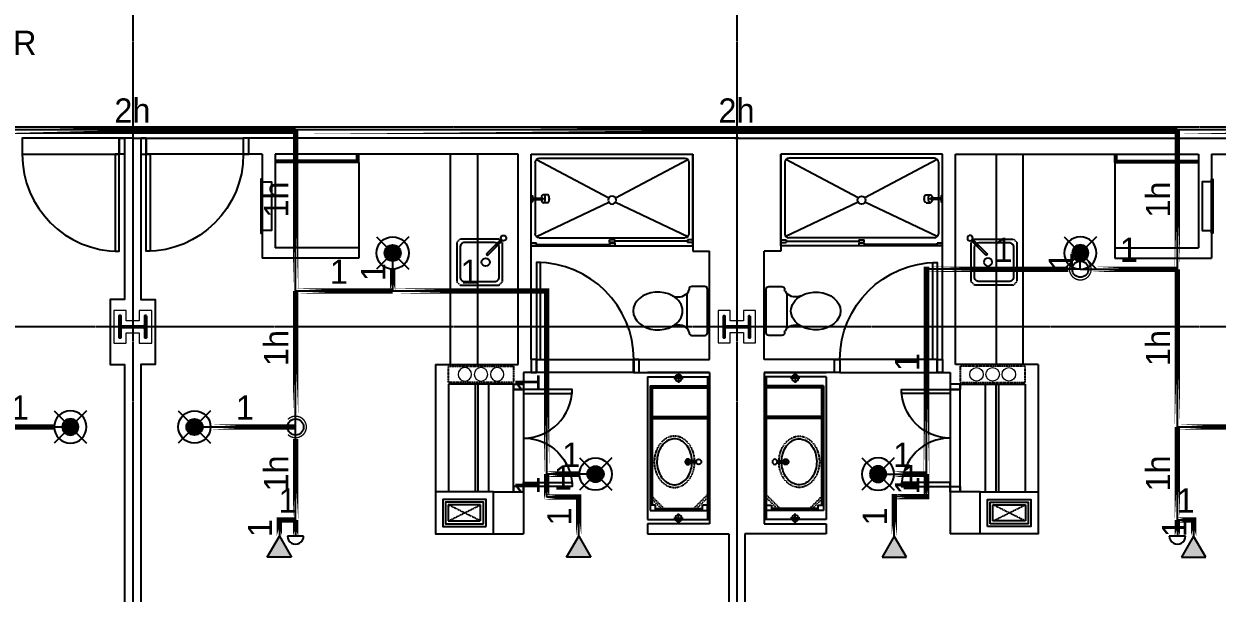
# Model space of a CAD drawing. Header units: inches. Extents: x -6955 to 13123, y -1334 to 3701.
# Drawn here: x 2073.2 to 2515.7, y 1460.8 to 1671.9 of the extents above; entities that cross this region are included whole.
import ezdxf
from ezdxf.enums import TextEntityAlignment as Align

# ---------------------------------------------------------------- set-up
doc = ezdxf.new("R2010")
doc.units = ezdxf.units.IN
doc.header["$MEASUREMENT"] = 0
doc.linetypes.add('CENTER2', pattern=[1.125, 0.75, -0.125, 0.125, -0.125])
doc.linetypes.add('HIDDEN2', pattern=[0.1875, 0.125, -0.0625])
for name, color, linetype, lineweight in [('A-Detl-Hatch', 1, 'Continuous', 18), ('A-Detl-Wide', 2, 'Continuous', 35), ('S-Detl-Hatch', 1, 'Continuous', 18)]:
    doc.layers.add(name, color=color, linetype=linetype, lineweight=lineweight)
for name, color, linetype in [('A-Door', 7, 'Continuous'), ('A-Door-Head', 8, 'Continuous'), ('A-Eqpm', 4, 'Continuous'), ('A-Flor-Case', 6, 'Continuous'), ('A-Flor-Case-Hidden', 8, 'HIDDEN2'), ('A-Flor-Outline', 4, 'Continuous'), ('A-Flor-Ovhd', 1, 'HIDDEN2'), ('A-Flor-Pfix', 7, 'Continuous'), ('A-Flor-Wall Mtd Fixture', 7, 'Continuous'), ('A-Grid(SmallScale)', 11, 'CENTER2'), ('A-HVAC', 6, 'HIDDEN2'), ('A-Tag-Rm(Scale)', 7, 'Continuous'), ('A-Wall-Full', 7, 'Continuous'), ('headdn', 7, 'Continuous'), ('PIPEBL', 4, 'Continuous'), ('pipemn', 6, 'Continuous'), ('PIPESPC', 7, 'Continuous'), ('S-Grid-Iden', 7, 'Continuous'), ('spk-cap', 7, 'Continuous'), ('spk-piperise', 7, 'Continuous'), ('TIDYPIPE', 7, 'Continuous')]:
    doc.layers.add(name, color=color, linetype=linetype)
doc.layers.add('G-Anno-Nplt', color=140, linetype='Continuous', lineweight=18, plot=False)
doc.styles.add('PIPE', font='PIPE.SHX')

# ---------------------------------------------------------------- blocks, each defined once
blk = doc.blocks.new('*U25')
at = {"layer": 'A-Detl-Hatch'}
h = blk.add_hatch(dxfattribs=at)
h.set_pattern_fill('ANSI32', color=256, scale=6, style=0)
h.set_pattern_definition([(45, (0, -5.05), (-1.591, 1.591), []), (45, (1.0607, -5.05), (-1.591, 1.591), [])])
edge = h.paths.add_edge_path()
edge.add_line((4.01, -10.1), (4.01, -9.48))
edge.add_line((4.01, -9.48), (0.675, -9.48))
edge.add_arc((0.675, -8.98), 0.5, 180, 270, ccw=False)
edge.add_line((0.175, -8.98), (0.175, -1.12))
edge.add_arc((0.675, -1.12), 0.5, 90, 180, ccw=False)
edge.add_line((0.675, -0.62), (4.01, -0.62))
edge.add_line((4.01, -0.62), (4.01, 0))
edge.add_line((4.01, 0), (-4.01, 0))
edge.add_line((-4.01, 0), (-4.01, -0.62))
edge.add_line((-4.01, -0.62), (-0.675, -0.62))
edge.add_arc((-0.675, -1.12), 0.5, 0, 90, ccw=False)
edge.add_line((-0.175, -1.12), (-0.175, -8.98))
edge.add_arc((-0.675, -8.98), 0.5, -90, 0, ccw=False)
edge.add_line((-0.675, -9.48), (-4.01, -9.48))
edge.add_line((-4.01, -9.48), (-4.01, -10.1))
edge.add_line((-4.01, -10.1), (4.01, -10.1))
at = {"color": 0, "linetype": 'ByBlock'}
blk.add_lwpolyline([(4.01, -10.1), (4.01, -9.48), (0.675, -9.48, -0.4142136), (0.175, -8.98), (0.175, -1.12, -0.4142136), (0.675, -0.62), (4.01, -0.62), (4.01, 0), (-4.01, 0), (-4.01, -0.62), (-0.675, -0.62, -0.4142136), (-0.175, -1.12), (-0.175, -8.98, -0.4142136), (-0.675, -9.48), (-4.01, -9.48), (-4.01, -10.1)], format="xyb", close=True, dxfattribs=at)
blk = doc.blocks.new('W10X45')
at = {"layer": 'S-Detl-Hatch'}
blk.add_lwpolyline([(13921.91, -7311.37), (13921.91, -7306.75), (13918.07, -7306.75), (13918.07, -7301.89), (13921.91, -7301.89), (13921.91, -7297.27), (13909.89, -7297.27), (13909.89, -7301.89), (13913.72, -7301.89), (13913.72, -7306.75), (13909.89, -7306.75), (13909.89, -7311.37)], close=True, dxfattribs=at)
at = {"layer": 'A-Detl-Wide'}
blk.add_blockref('*U25', (13915.9, -7299.27), dxfattribs=at)
blk = doc.blocks.new('*U24')
at = {"layer": 'A-Detl-Hatch'}
h = blk.add_hatch(dxfattribs=at)
h.set_pattern_fill('ANSI32', color=256, scale=6, style=0)
h.set_pattern_definition([(45, (0, -4.96), (-1.591, 1.591), []), (45, (1.0607, -4.96), (-1.591, 1.591), [])])
edge = h.paths.add_edge_path()
edge.add_line((3.9925, -9.92), (3.9925, -9.39))
edge.add_line((3.9925, -9.39), (0.6575, -9.39))
edge.add_arc((0.6575, -8.89), 0.5, 180, 270, ccw=False)
edge.add_line((0.1575, -8.89), (0.1575, -1.03))
edge.add_arc((0.6575, -1.03), 0.5, 90, 180, ccw=False)
edge.add_line((0.6575, -0.53), (3.9925, -0.53))
edge.add_line((3.9925, -0.53), (3.9925, 0))
edge.add_line((3.9925, 0), (-3.9925, 0))
edge.add_line((-3.9925, 0), (-3.9925, -0.53))
edge.add_line((-3.9925, -0.53), (-0.6575, -0.53))
edge.add_arc((-0.6575, -1.03), 0.5, 0, 90, ccw=False)
edge.add_line((-0.1575, -1.03), (-0.1575, -8.89))
edge.add_arc((-0.6575, -8.89), 0.5, -90, 0, ccw=False)
edge.add_line((-0.6575, -9.39), (-3.9925, -9.39))
edge.add_line((-3.9925, -9.39), (-3.9925, -9.92))
edge.add_line((-3.9925, -9.92), (3.9925, -9.92))
at = {"color": 0, "linetype": 'ByBlock'}
blk.add_lwpolyline([(3.9925, -9.92), (3.9925, -9.39), (0.6575, -9.39, -0.41421356), (0.1575, -8.89), (0.1575, -1.03, -0.41421356), (0.6575, -0.53), (3.9925, -0.53), (3.9925, 0), (-3.9925, 0), (-3.9925, -0.53), (-0.6575, -0.53, -0.41421356), (-0.1575, -1.03), (-0.1575, -8.89, -0.41421356), (-0.6575, -9.39), (-3.9925, -9.39), (-3.9925, -9.92)], format="xyb", close=True, dxfattribs=at)
blk = doc.blocks.new('w10x39')
at = {"layer": 'S-Detl-Hatch'}
blk.add_lwpolyline([(13843.55, -7311.37), (13843.55, -7306.84), (13839.72, -7306.84), (13839.72, -7301.98), (13843.55, -7301.98), (13843.55, -7297.45), (13831.57, -7297.45), (13831.57, -7301.98), (13835.4, -7301.98), (13835.4, -7306.84), (13831.57, -7306.84), (13831.57, -7311.37)], close=True, dxfattribs=at)
at = {"layer": 'A-Detl-Wide'}
blk.add_blockref('*U24', (13837.56, -7299.45), dxfattribs=at)
blk = doc.blocks.new('36in door')
blk.add_lwpolyline([(-1.5, -36), (0, -36), (0, 0), (-1.5, 0)], close=True)
blk.add_arc((0, 0), 36, 180, 270)
blk = doc.blocks.new('Rm Tag')
blk.add_lwpolyline([(-0.2124, 0.0759), (0.2124, 0.0759), (0.2124, -0.0759), (-0.2124, -0.0759)], close=True)
for p in [(0, 0.2858), (0, 0.1493), (0, 0)]:
    blk.add_attdef('XXX', text='', height=0.0938).set_placement(p, align=Align.MIDDLE_CENTER)
blk = doc.blocks.new('Plumbing Chase')
at = {"layer": 'A-Flor-Outline', "linetype": 'HIDDEN2', "ltscale": 0.5}
blk.add_lwpolyline([(0.625, 0), (6.625, 0), (6.625, 24), (0.625, 24)], close=True, dxfattribs=at)
at = {"layer": 'G-Anno-Nplt'}
for centre in [(3.625, 18), (3.625, 12), (3.625, 6)]:
    blk.add_circle(centre, 2.5, dxfattribs=at)
blk = doc.blocks.new('18in door')
blk.add_lwpolyline([(0, 0), (1.5, 0), (1.5, 18), (0, 18)], close=True)
blk.add_arc((0, 0), 18, 0, 90)
blk = doc.blocks.new('Single 12x6 HVAC Shaft')
at = {"layer": 'A-Flor-Outline'}
blk.add_lwpolyline([(3.75, 17.75), (11.75, 17.75), (11.75, 3.75), (3.75, 3.75)], close=True, dxfattribs=at)
at = {"layer": 'A-HVAC'}
for p, q in [((4.75, 16.75), (10.75, 4.75)), ((4.75, 4.75), (10.75, 16.75))]:
    blk.add_line(p, q, dxfattribs=at)
blk.add_lwpolyline([(4.75, 16.75), (10.75, 16.75), (10.75, 4.75), (4.75, 4.75)], close=True, dxfattribs=at)
at = {"layer": 'A-Wall-Full'}
for points in [[(0, 21.5), (15.5, 21.5), (15.5, 0), (0, 0)], [(2.75, 18.75), (12.75, 18.75), (12.75, 2.75), (2.75, 2.75)]]:
    blk.add_lwpolyline(points, close=True, dxfattribs=at)
blk = doc.blocks.new('sink1915rear')
for p, q in [((-0.37, -1.9), (-0.37, -5.29)), ((-0.12, -1.97), (-0.12, -4.54)), ((0.13, -1.97), (0.13, -4.54)), ((0.38, -1.9), (0.38, -5.29)), ((0.38, -5.29), (-0.37, -5.29)), ((0.13, -4.54), (-0.12, -4.54))]:
    blk.add_line(p, q)
blk.add_circle((0, -1.04), 0.938)
for start, end in [(112.0243, 67.9757), (138.5829, 221.4171), (318.587, 41.413), (264.1135, 275.8865)]:
    blk.add_arc((0, -5.04), 1, start, end)
blk.add_open_spline([(-0.75, -3.54), (-1.37, -3.58), (-1.99, -3.68), (-3.59, -4.07), (-4.53, -4.46), (-6.15, -5.47), (-6.84, -6.09), (-7.86, -7.44), (-8.21, -8.17), (-8.46, -9.28), (-8.5, -9.65), (-8.5, -10.01), (-8.5, -10.59), (-8.4, -11.17), (-7.93, -12.47), (-7.49, -13.18), (-6.28, -14.46), (-5.51, -15.02), (-3.75, -15.9), (-2.76, -16.21), (-0.69, -16.54), (0.38, -16.56), (2.47, -16.29), (3.47, -16), (5.27, -15.17), (6.07, -14.63), (7.34, -13.38), (7.81, -12.68), (8.41, -11.21), (8.54, -10.45), (8.44, -8.94), (8.22, -8.19), (7.42, -6.76), (6.85, -6.1), (5.41, -4.95), (4.55, -4.47), (2.7, -3.81), (1.74, -3.61), (0.75, -3.54)], degree=3, knots=[4.798605, 4.798605, 4.798605, 4.798605, 5.014176, 5.014176, 5.378501, 5.378501, 5.742827, 5.742827, 6.107152, 6.107152, 6.283185, 6.283185, 6.283185, 6.561131, 6.561131, 6.925457, 6.925457, 7.289782, 7.289782, 7.654107, 7.654107, 8.018433, 8.018433, 8.382758, 8.382758, 8.747084, 8.747084, 9.111409, 9.111409, 9.475734, 9.475734, 9.84006, 9.84006, 10.204385, 10.204385, 10.56871, 10.56871, 10.909356, 10.909356, 10.909356, 10.909356])
at = {"layer": 'A-Flor-Case-Hidden', "linetype": 'HIDDEN2', "ltscale": 0.25}
blk.add_ellipse((0, -10.01), major_axis=(-9.5, 0), ratio=0.789474, start_param=4.791408, end_param=10.916548, dxfattribs=at)
blk = doc.blocks.new('wall sconce')
for p, q in [((0, 0), (3.75, 0)), ((2, -1.75), (2, 1.75))]:
    blk.add_line(p, q)
blk.add_circle((2, 0), 1.25)
blk = doc.blocks.new('41in Std Vanity')
at = {"layer": 'A-Flor-Case'}
for p, q in [((23, 54.5), (0, 54.5)), ((0.75, 1.5), (0.75, 54.5)), ((23, 1.5), (23, 54.5)), ((23, 1.5), (0, 1.5))]:
    blk.add_line(p, q, dxfattribs=at)
at = {"layer": 'A-Flor-Case-Hidden'}
for p, q in [((22, 51.12), (0.75, 51.12)), ((4.83, 50.38), (0.75, 46.3)), ((5.89, 50.38), (0.75, 45.24)), ((20, 50.38), (2.75, 50.38)), ((16.86, 50.38), (21.25, 45.99)), ((17.92, 50.38), (21.25, 47.05)), ((21.25, 4.88), (21.25, 49.12)), ((22, 4.88), (22, 51.12)), ((21.25, 17), (0.75, 17)), ((21.25, 16.25), (0.75, 16.25)), ((21.25, 5.62), (0.75, 5.62)), ((22, 4.88), (0.75, 4.88))]:
    blk.add_line(p, q, dxfattribs=at)
for points in [[(0.75, 49.12), (2.75, 49.12), (2.75, 51.12), (0.75, 51.12)], [(20, 49.12), (22, 49.12), (22, 51.12), (20, 51.12)]]:
    blk.add_lwpolyline(points, close=True, dxfattribs=at)
at = {"layer": 'A-Wall-Full'}
for p, q in [((0, 0), (0, 56)), ((0, 56), (23, 56)), ((23, 0), (0, 0))]:
    blk.add_line(p, q, dxfattribs=at)
at = {"layer": 'A-Flor-Pfix', "rotation": 90}
blk.add_blockref('sink1915rear', (2.99, 33.06), dxfattribs=at)
at = {"layer": 'A-Flor-Wall Mtd Fixture', "xscale": -1, "rotation": 90}
blk.add_blockref('wall sconce', (11.5, 56), dxfattribs=at)
at = {"layer": 'A-Flor-Wall Mtd Fixture', "rotation": 90}
blk.add_blockref('wall sconce', (11.5, 0), dxfattribs=at)
blk = doc.blocks.new('kitchen faucet')
for p, q in [((0.93, 0.38), (8.38, 0.38)), ((1, 0.12), (4, 0.12)), ((4, -0.12), (4, 0.12)), ((0.93, -0.38), (8.38, -0.38)), ((1, -0.12), (4, -0.12))]:
    blk.add_line(p, q)
blk.add_circle((0, 0), 1)
blk.add_arc((8.38, 0), 0.375, 270, 90)
blk = doc.blocks.new('kitchen sink')
blk.add_lwpolyline([(-14.94, -6.97, 0.143329), (-14, -7.25), (-3, -7.25, 0.414214), (-1.25, -5.5), (-1.25, 5.5, 0.414214), (-3, 7.25), (-14, 7.25, 0.414214), (-15.75, 5.5), (-15.75, -5.5, 0.143329), (-15.47, -6.44, 0.143329)], format="xyb")
blk.add_circle((-10.75, 0), 1.5)
at = {"layer": 'A-Flor-Case-Hidden'}
for p, q in [((-15.75, 8.5), (-17, 7.25)), ((-1.25, 8.5), (0, 7.25)), ((-16.64, -7.61), (-17, -7.25)), ((-15.75, -8.5), (-16.11, -8.14)), ((-1.25, -8.5), (0, -7.25))]:
    blk.add_line(p, q, dxfattribs=at)
for points in [[(-17, 7.25), (-17, -7.25)], [(-1.25, 8.5), (-15.75, 8.5)], [(0, -7.25), (0, 7.25)], [(-15.75, -8.5), (-1.25, -8.5)]]:
    blk.add_lwpolyline(points, dxfattribs=at)
at = {"rotation": 45.00000000000001}
blk.add_blockref('kitchen faucet', (-17.38, -8.88), dxfattribs=at)
blk = doc.blocks.new('shower head')
for p, q in [((0.5, 0.25), (4.48, 0.25)), ((6.04, 1.5), (4.5, 1.5)), ((0.5, -0.25), (4.48, -0.25)), ((6.02, -1.5), (4.49, -1.5))]:
    blk.add_line(p, q)
blk.add_lwpolyline([(0, -1.12), (0.5, -1.12), (0.5, 1.12), (0, 1.12)], close=True)
at = {"extrusion": (0, 0, -1)}
for centre, start_param, end_param in [((4.5, 0), 4.878708, 10.826996), ((6.02, 0), 6.265998, 9.430839)]:
    blk.add_ellipse(centre, major_axis=(0, 1.5), ratio=0.483735, start_param=start_param, end_param=end_param, dxfattribs=at)
blk.add_open_spline([(4.48, 0.25), (4.49, 0.2), (4.49, 0.16), (4.49, 0.11), (4.5, 0.04), (4.5, -0.04), (4.49, -0.11), (4.49, -0.16), (4.49, -0.21), (4.48, -0.25)], degree=3, knots=[7.6339989, 7.6339989, 7.6339989, 7.6339989, 7.7552894, 7.7552894, 7.7552894, 7.9540134, 7.9540134, 7.9540134, 8.074038, 8.074038, 8.074038, 8.074038])
blk = doc.blocks.new('shower door')
at = {"layer": 'A-Flor-Case'}
for p, q in [((-31, -1), (-31, 0)), ((-29, 0), (-31, 0)), ((-29, -1), (-29, 0)), ((0, 0), (-2, 0)), ((-2, 0), (-2, -1)), ((-59.99, -1.26), (-57.99, -1.26)), ((-59.99, -2.26), (-57.99, -2.26)), ((-57.99, -2.26), (-57.99, -1.26)), ((-57.99, -1.76), (-31, -1.76)), ((-29, -1), (-31, -1)), ((-31, -1.26), (-29, -1.26)), ((-31, -2.26), (-31, -1.26)), ((-31, -2.26), (-29, -2.26)), ((-2, -0.5), (-29, -0.5)), ((-29, -1.26), (-29, -2.26)), ((0, -1), (-2, -1)), ((-2, -1), (0, -1))]:
    blk.add_line(p, q, dxfattribs=at)
blk = doc.blocks.new('30x34 shower')
at = {"layer": 'A-Flor-Pfix'}
for p, q in [((0, -34), (0, 0)), ((60, 0), (0, 0)), ((60, -34), (60, 0)), ((1.5, -3), (1.5, -29.5)), ((28.75, -16.18), (1.94, -1.94)), ((57, -1.5), (3, -1.5)), ((58.06, -1.94), (31.25, -16.18)), ((58.5, -3), (58.5, -29.5)), ((28.75, -17.82), (1.94, -30.56)), ((58.06, -30.56), (31.25, -17.82)), ((60, -34), (0, -34)), ((57, -31), (3, -31))]:
    blk.add_line(p, q, dxfattribs=at)
blk.add_circle((30, -17), 1.5, dxfattribs=at)
for centre, start, end in [((3, -3), 90, 180), ((57, -3), 0, 90), ((3, -29.5), 180, 270), ((57, -29.5), 270, 0)]:
    blk.add_arc(centre, 1.5, start, end, dxfattribs=at)
at = {"xscale": -1, "rotation": 179.9999999999999}
blk.add_blockref('shower door', (60, -34), dxfattribs=at)
at = {"layer": 'A-Flor-Pfix', "rotation": 180.0000000001253}
blk.add_blockref('shower head', (60, -16.5), dxfattribs=at)
blk = doc.blocks.new('Toiliet American Std Cadet Pro')
for p, q in [((5.84, 9.06), (1, 9.06)), ((0, 8.06), (0, -8.06)), ((6.84, 7.9), (6.84, 8.06)), ((7.53, 6.52), (7, 7.36)), ((7.69, -5.98), (7.69, 5.98)), ((6.84, -8.06), (6.84, -7.9)), ((7, -7.36), (7.53, -6.52)), ((1, -9.06), (5.84, -9.06))]:
    blk.add_line(p, q)
for centre, radius, start, end in [((1, 8.06), 1, 90, 180), ((5.84, 8.06), 1, 0, 90), ((7.84, 7.9), 1, 180, 212.4157), ((6.69, 5.98), 1, 0, 32.4157), ((10.89, 10.1), 4.91, 226.8784, 295.5831), ((1, -8.06), 1, 180, 270), ((5.84, -8.06), 1, 270, 0), ((7.84, -7.9), 1, 147.5844, 180), ((10.89, -10.1), 4.91, 64.417, 133.1217), ((6.69, -5.98), 1, 327.5844, 0)]:
    blk.add_arc(centre, radius, start, end)
for start_param, end_param in [(2.197169, 4.086017), (4.086017, 8.480354)]:
    blk.add_ellipse((18.39, 0), major_axis=(9.17, 0), ratio=0.762999, start_param=start_param, end_param=end_param)
blk = doc.blocks.new('PIPESPC')
at = {"layer": 'PIPESPC', "style": 'PIPE', "width": 0.9}
blk.add_attdef('SIZE', text='', height=9, dxfattribs=at).set_placement((0, 4.02), align=Align.CENTER)
at = {"layer": 'PIPESPC', "style": 'PIPE', "flags": 1}
blk.add_attdef('SCHED', (25.3, 3.89), '', height=9, dxfattribs=at)
blk = doc.blocks.new('side2')
for p, q in [((0, 0), (7.79, 4.5)), ((7.79, 4.5), (7.79, -4.5)), ((7.79, -4.5), (0, 0))]:
    blk.add_line(p, q)
blk.add_solid([(7.79, -4.5), (0, 0), (7.79, 4.5)])
blk = doc.blocks.new('dpend2')
for p, q in [((-6, -6), (6, 6)), ((6, -6), (-6, 6))]:
    blk.add_line(p, q)
for radius in [6, 3]:
    blk.add_circle((0, 0), radius)
for points in [[(0, 0), (-3, 0), (-2.08, 2.07)], [(0, 0), (-3, 0), (-2.08, -2.07)], [(0, 0), (0, 3), (-2.12, 2.14)], [(0, 0), (0, -3), (-2.12, -2.14)], [(0, 0), (0, 3), (2.12, 2.14)], [(0, 0), (3, 0), (2.08, 2.07)], [(0, 0), (3, 0), (2.08, -2.07)], [(0, 0), (0, -3), (2.12, -2.14)]]:
    blk.add_solid(points)
blk = doc.blocks.new('rise')
blk.add_circle((0, 0), 3)
blk = doc.blocks.new('CAP')
blk.add_line((0, 3), (0, -3))
blk.add_arc((0, 0), 3, 270, 90)
blk = doc.blocks.new('TIDYRUN')
at = {"const_width": 0.5}
blk.add_lwpolyline([(-2.83, 2.83, -2.414214), (-2.83, -2.83, -1.737895)], format="xyb", dxfattribs=at)

msp = doc.modelspace()

# ---------------------------------------------------------------- linework, layer by layer
at = {"layer": 'A-Door'}
for points in [[(2110.5897, 1623.5773), (2108.5897, 1623.5773), (2108.5897, 1629.5773), (2110.5897, 1629.5773)], [(2116.5897, 1623.5773), (2118.5897, 1623.5773), (2118.5897, 1629.5773), (2116.5897, 1629.5773)], [(2154.5897, 1623.5773), (2156.5897, 1623.5773), (2156.5897, 1629.5773), (2154.5897, 1629.5773)], [(2261.348, 1542.5773), (2263.348, 1542.5773), (2263.348, 1547.4523), (2261.348, 1547.4523)], [(2299.348, 1542.5773), (2301.348, 1542.5773), (2301.348, 1547.4523), (2299.348, 1547.4523)], [(2375.8313, 1542.5773), (2373.8313, 1542.5773), (2373.8313, 1547.4523), (2375.8313, 1547.4523)], [(2413.8313, 1542.5773), (2411.8313, 1542.5773), (2411.8313, 1547.4523), (2413.8313, 1547.4523)], [(2258.4747, 1536.3388), (2254.7247, 1536.3388), (2254.7247, 1538.3388), (2258.4747, 1538.3388)], [(2416.7047, 1536.3388), (2420.4547, 1536.3388), (2420.4547, 1538.3388), (2416.7047, 1538.3388)], [(2258.4747, 1500.3388), (2254.7247, 1500.3388), (2254.7247, 1498.3388), (2258.4747, 1498.3388)], [(2416.7047, 1500.3388), (2420.4547, 1500.3388), (2420.4547, 1498.3388), (2416.7047, 1498.3388)]]:
    msp.add_lwpolyline(points, close=True, dxfattribs=at)
at = {"layer": 'A-Door-Head'}
for points in [[(2072.5897, 1623.5773), (2108.5897, 1623.5773), (2108.5897, 1629.5773), (2072.5897, 1629.5773)], [(2154.5897, 1623.5773), (2118.5897, 1623.5773), (2118.5897, 1629.5773), (2154.5897, 1629.5773)], [(2299.348, 1542.5773), (2263.348, 1542.5773), (2263.348, 1547.4523), (2299.348, 1547.4523)], [(2375.8313, 1542.5773), (2411.8313, 1542.5773), (2411.8313, 1547.4523), (2375.8313, 1547.4523)], [(2258.4747, 1500.3388), (2254.7247, 1500.3388), (2254.7247, 1536.3388), (2258.4747, 1536.3388)], [(2416.7047, 1500.3388), (2420.4547, 1500.3388), (2420.4547, 1536.3388), (2416.7047, 1536.3388)]]:
    msp.add_lwpolyline(points, close=True, dxfattribs=at)
at = {"layer": 'A-Eqpm'}
for points in [[(2161.5797, 1594.3287), (2161.5797, 1614.3287), (2161.0797, 1614.3287), (2161.0797, 1594.3287)], [(2161.5797, 1595.3287), (2161.5797, 1613.3287), (2165.0797, 1613.3287), (2165.0797, 1595.3287)], [(2513.5997, 1595.3287), (2513.5997, 1613.3287), (2510.0997, 1613.3287), (2510.0997, 1595.3287)], [(2513.5997, 1594.3287), (2513.5997, 1614.3287), (2514.0997, 1614.3287), (2514.0997, 1594.3287)]]:
    msp.add_lwpolyline(points, close=True, dxfattribs=at)
at = {"layer": 'A-Flor-Case'}
for p, q in [((2196.7047, 1621.2023), (2166.4547, 1621.2023)), ((2197.4547, 1620.4523), (2166.4547, 1620.4523)), ((2196.7047, 1620.4523), (2196.7047, 1623.4523)), ((2197.4547, 1620.4523), (2197.4547, 1623.4523)), ((2231.4547, 1545.5773), (2231.4547, 1623.5773)), ((2443.7247, 1545.5773), (2443.7247, 1623.5773)), ((2477.7247, 1620.4523), (2477.7247, 1623.4523)), ((2477.7247, 1620.4523), (2508.7247, 1620.4523)), ((2478.4747, 1620.4523), (2478.4747, 1623.4523)), ((2478.4747, 1621.2023), (2508.7247, 1621.2023))]:
    msp.add_line(p, q, dxfattribs=at)
at = {"layer": 'A-Flor-Ovhd'}
for p, q in [((2197.4547, 1620.4523), (2197.4547, 1588.8273)), ((2241.4547, 1623.5773), (2241.4547, 1545.8273)), ((2433.7247, 1623.5773), (2433.7247, 1545.8273)), ((2477.7247, 1620.4523), (2477.7247, 1588.8273)), ((2240.5197, 1538.2023), (2240.5197, 1498.3273)), ((2241.5197, 1538.2023), (2241.5197, 1498.3273)), ((2245.5197, 1538.2023), (2245.5197, 1498.3273)), ((2429.6597, 1538.2023), (2429.6597, 1498.3273)), ((2433.6597, 1538.2023), (2433.6597, 1498.3273)), ((2434.6597, 1538.2023), (2434.6597, 1498.3273))]:
    msp.add_line(p, q, dxfattribs=at)
at = {"layer": 'A-Grid(SmallScale)'}
for p, q in [((2113.5897, 3132.3201), (2113.5897, 1223.6428)), ((2337.5897, 3132.3201), (2337.5897, 1223.6428)), ((3801.5897, 1633.5773), (-6.4103, 1633.5773)), ((3801.5897, 1559.5773), (-6.4103, 1559.5773))]:
    msp.add_line(p, q, dxfattribs=at)
at = {"layer": 'A-Wall-Full'}
for p, q in [((2108.5897, 1629.5773), (2108.5897, 1623.5773)), ((2113.5897, 1629.5773), (2108.5897, 1629.5773)), ((2113.5897, 1629.5773), (2118.5897, 1629.5773)), ((2118.5897, 1629.5773), (2118.5897, 1623.5773)), ((2338.3297, 1629.5773), (2154.5897, 1629.5773)), ((2154.5897, 1629.5773), (2154.5897, 1623.5773)), ((2336.8497, 1629.5773), (2520.5897, 1629.5773)), ((2110.5897, 1623.5773), (2108.5897, 1623.5773)), ((2116.5897, 1623.5773), (2118.5897, 1623.5773)), ((2161.5797, 1623.5773), (2154.5897, 1623.5773)), ((2161.5797, 1623.5773), (2161.5797, 1585.0773)), ((2166.4547, 1623.5773), (2166.4547, 1588.8273)), ((2256.4547, 1623.5773), (2166.4547, 1623.5773)), ((2256.4547, 1545.5773), (2256.4547, 1623.5773)), ((2261.3297, 1623.5773), (2317.8297, 1623.5773)), ((2261.3297, 1547.4523), (2261.3297, 1623.5773)), ((2321.3297, 1623.5773), (2321.3297, 1587.5773)), ((2353.8497, 1623.5773), (2353.8497, 1587.5773)), ((2413.8497, 1623.5773), (2357.3497, 1623.5773)), ((2413.8497, 1547.4523), (2413.8497, 1623.5773)), ((2418.7247, 1545.5773), (2418.7247, 1623.5773)), ((2418.7247, 1623.5773), (2508.7247, 1623.5773)), ((2508.7247, 1623.5773), (2508.7247, 1588.8273)), ((2513.5997, 1623.5773), (2513.5997, 1585.0773)), ((2513.5997, 1623.5773), (2520.5897, 1623.5773)), ((2197.4547, 1588.8273), (2166.4547, 1588.8273)), ((2197.4547, 1588.8273), (2197.4547, 1585.0773)), ((2477.7247, 1588.8273), (2508.7247, 1588.8273)), ((2477.7247, 1588.8273), (2477.7247, 1585.0773)), ((2197.4547, 1585.0773), (2161.5797, 1585.0773)), ((2321.3297, 1587.5773), (2327.4747, 1587.5773)), ((2327.4747, 1547.4523), (2327.4747, 1587.5773)), ((2327.4747, 1547.4523), (2327.4747, 1587.5773)), ((2353.8497, 1587.5773), (2347.7047, 1587.5773)), ((2347.7047, 1547.4523), (2347.7047, 1587.5773)), ((2347.7047, 1547.4523), (2347.7047, 1587.5773)), ((2477.7247, 1585.0773), (2513.5997, 1585.0773)), ((2225.8497, 1545.5773), (2231.2047, 1545.5773)), ((2225.8497, 1545.5773), (2225.8497, 1482.8273)), ((2231.2047, 1545.5773), (2256.4547, 1545.5773)), ((2263.3297, 1547.4523), (2261.3297, 1547.4523)), ((2263.3297, 1547.4523), (2261.3297, 1547.4523)), ((2263.3297, 1547.4523), (2263.3297, 1542.5773)), ((2299.3297, 1547.4523), (2327.4747, 1547.4523)), ((2299.3297, 1542.5773), (2299.3297, 1547.4523)), ((2375.8497, 1547.4523), (2347.7047, 1547.4523)), ((2375.8497, 1542.5773), (2375.8497, 1547.4523)), ((2411.8497, 1547.4523), (2413.8497, 1547.4523)), ((2411.8497, 1547.4523), (2413.8497, 1547.4523)), ((2411.8497, 1547.4523), (2411.8497, 1542.5773)), ((2443.9747, 1545.5773), (2418.7247, 1545.5773)), ((2449.3297, 1545.5773), (2443.9747, 1545.5773)), ((2449.3297, 1545.5773), (2449.3297, 1482.8273)), ((2258.4747, 1542.5773), (2258.4747, 1536.3273)), ((2263.3297, 1542.5773), (2258.4747, 1542.5773)), ((2299.3297, 1542.5773), (2327.4747, 1542.5773)), ((2327.4747, 1542.5773), (2304.4747, 1542.5773)), ((2347.7047, 1542.5773), (2370.7047, 1542.5773)), ((2375.8497, 1542.5773), (2347.7047, 1542.5773)), ((2411.8497, 1542.5773), (2416.7047, 1542.5773)), ((2416.7047, 1542.5773), (2416.7047, 1536.3273)), ((2230.7247, 1538.3273), (2230.7247, 1498.3273)), ((2254.7247, 1538.3273), (2230.7247, 1538.3273)), ((2254.7247, 1538.3273), (2254.7247, 1536.3273)), ((2258.4747, 1536.3273), (2254.7247, 1536.3273)), ((2416.7047, 1536.3273), (2420.4547, 1536.3273)), ((2420.4547, 1538.3273), (2420.4547, 1536.3273)), ((2420.4547, 1538.3273), (2444.4547, 1538.3273)), ((2444.4547, 1538.3273), (2444.4547, 1498.3273)), ((2258.4747, 1500.3273), (2254.7247, 1500.3273)), ((2254.7247, 1498.3273), (2254.7247, 1500.3273)), ((2258.4747, 1500.3273), (2258.4747, 1482.8273)), ((2416.7047, 1500.3273), (2416.7047, 1482.8273)), ((2416.7047, 1500.3273), (2420.4547, 1500.3273)), ((2420.4547, 1498.3273), (2420.4547, 1500.3273)), ((2247.3497, 1498.3273), (2254.7247, 1498.3273)), ((2427.8297, 1498.3273), (2420.4547, 1498.3273)), ((2225.8497, 1482.8273), (2258.4747, 1482.8273)), ((2327.4747, 1486.5773), (2304.4747, 1486.5773)), ((2304.4747, 1486.5773), (2304.4747, 1482.8273)), ((2304.4747, 1482.8273), (2334.5897, 1482.8273)), ((2334.5897, 1482.8273), (2334.5897, 1368.9423)), ((2340.5897, 1482.8273), (2340.5897, 1368.9423)), ((2370.7047, 1482.8273), (2340.5897, 1482.8273)), ((2347.7047, 1486.5773), (2370.7047, 1486.5773)), ((2370.7047, 1486.5773), (2370.7047, 1482.8273)), ((2449.3297, 1482.8273), (2416.7047, 1482.8273))]:
    msp.add_line(p, q, dxfattribs=at)
for points in [[(2110.5897, 1623.5773), (2110.5897, 1569.6823), (2105.2247, 1569.6823), (2105.2247, 1545.5773), (2110.5897, 1545.5773), (2110.5897, 1382.2023)], [(2116.5897, 1623.5773), (2116.5897, 1569.6823), (2121.9547, 1569.6823), (2121.9547, 1545.5773), (2116.5897, 1545.5773), (2116.5897, 1382.2023)]]:
    msp.add_lwpolyline(points, dxfattribs=at)
at = {"layer": 'PIPEBL'}
for p, q in [((2173.9647, 1572.8239), (2173.9647, 1632.5773)), ((2500.9647, 1580.9423), (2500.9647, 1632.5773)), ((2209.9647, 1586.9423), (2209.9647, 1572.8239)), ((2464.9647, 1580.9423), (2464.9647, 1586.9423)), ((2464.9647, 1580.9423), (2407.9165, 1580.9423)), ((2407.9165, 1504.9423), (2407.9165, 1580.9423)), ((2464.9647, 1580.9423), (2500.9647, 1580.9423)), ((2500.9647, 1522.4423), (2500.9647, 1580.9423)), ((2173.9647, 1522.4423), (2173.9647, 1572.8239)), ((2209.9647, 1572.8239), (2173.9647, 1572.8239)), ((2267.1197, 1572.8239), (2209.9647, 1572.8239)), ((2267.1197, 1504.9423), (2267.1197, 1572.8239)), ((2052.9647, 1522.4423), (2090.4647, 1522.4423)), ((2136.4647, 1522.4423), (2173.9647, 1522.4423)), ((2173.9647, 1487.9423), (2173.9647, 1522.4423)), ((2500.9647, 1487.9423), (2500.9647, 1522.4423)), ((2500.9647, 1522.4423), (2538.4647, 1522.4423)), ((2267.1197, 1496.4648), (2267.1197, 1504.9423)), ((2285.2147, 1504.9423), (2267.1197, 1504.9423)), ((2389.9647, 1504.9423), (2407.9165, 1504.9423)), ((2407.9165, 1496.6073), (2407.9165, 1504.9423)), ((2278.9647, 1496.4648), (2267.1197, 1496.4648)), ((2278.9647, 1481.9423), (2278.9647, 1496.4648)), ((2407.9165, 1496.6073), (2395.9647, 1496.6073)), ((2395.9647, 1481.9423), (2395.9647, 1496.6073)), ((2167.9647, 1487.9423), (2173.9647, 1487.9423)), ((2167.9647, 1487.9423), (2167.9647, 1481.9423)), ((2173.9647, 1487.9423), (2173.9647, 1481.9423)), ((2500.9647, 1487.9423), (2506.9647, 1487.9423)), ((2500.9647, 1487.9423), (2500.9647, 1481.9423)), ((2506.9647, 1487.9423), (2506.9647, 1481.9423))]:
    msp.add_line(p, q, dxfattribs=at)
at = {"layer": 'pipemn'}
for p, q in [((2173.9647, 1632.5773), (2052.9647, 1632.5773)), ((2500.9647, 1632.5773), (2173.9647, 1632.5773)), ((2621.9647, 1632.5773), (2500.9647, 1632.5773))]:
    msp.add_line(p, q, dxfattribs=at)
at = {"layer": 'TIDYPIPE', "color": 7}
for points, const_width in [([(2052.9647, 1632.5773), (2173.9647, 1632.5773)], 3), ([(2173.9647, 1632.5773), (2500.9647, 1632.5773)], 3), ([(2173.9647, 1572.8239), (2173.9647, 1632.5773)], 2), ([(2500.9647, 1632.5773), (2621.9647, 1632.5773)], 3), ([(2500.9647, 1580.9423), (2500.9647, 1632.5773)], 2), ([(2209.9647, 1572.8239), (2209.9647, 1580.9423)], 2), ([(2406.9165, 1580.9423), (2460.4647, 1580.9423)], 2), ([(2407.9165, 1504.9423), (2407.9165, 1581.9423)], 2), ([(2469.4647, 1580.9423), (2500.9647, 1580.9423)], 2), ([(2500.9647, 1522.4423), (2500.9647, 1580.9423)], 2), ([(2173.9647, 1572.8239), (2209.9647, 1572.8239)], 2), ([(2173.9647, 1526.9423), (2173.9647, 1572.8239)], 2), ([(2209.9647, 1572.8239), (2268.1197, 1572.8239)], 2), ([(2267.1197, 1504.9423), (2267.1197, 1573.8239)], 2), ([(2052.9647, 1522.4423), (2084.4647, 1522.4423)], 2), ([(2142.4647, 1522.4423), (2173.9647, 1522.4423)], 2), ([(2500.9647, 1487.9423), (2500.9647, 1522.4423)], 2), ([(2500.9647, 1522.4423), (2532.4647, 1522.4423)], 2), ([(2173.9647, 1487.9423), (2173.9647, 1517.9423)], 2), ([(2267.1197, 1504.9423), (2279.2147, 1504.9423)], 2), ([(2267.1197, 1495.4648), (2267.1197, 1504.9423)], 2), ([(2395.9647, 1504.9423), (2407.9165, 1504.9423)], 2), ([(2407.9165, 1495.6073), (2407.9165, 1504.9423)], 2), ([(2266.1197, 1496.4648), (2279.9647, 1496.4648)], 2), ([(2278.9647, 1481.9423), (2278.9647, 1497.4648)], 2), ([(2394.9647, 1496.6073), (2408.9165, 1496.6073)], 2), ([(2395.9647, 1481.9423), (2395.9647, 1497.6073)], 2), ([(2166.9647, 1487.9423), (2173.9647, 1487.9423)], 2), ([(2167.9647, 1481.9423), (2167.9647, 1488.9423)], 2), ([(2173.9647, 1481.9423), (2173.9647, 1487.9423)], 2), ([(2500.9647, 1481.9423), (2500.9647, 1487.9423)], 2), ([(2500.9647, 1487.9423), (2507.9647, 1487.9423)], 2), ([(2506.9647, 1481.9423), (2506.9647, 1488.9423)], 2)]:
    msp.add_lwpolyline(points, close=True, dxfattribs=dict(at, const_width=const_width))

# ---------------------------------------------------------------- block references
at = {"extrusion": (0, 0, -1), "zscale": -1, "rotation": 90}
for name, p in [('Plumbing Chase', (-2230.7247, 1538.3273)), ('Single 12x6 HVAC Shaft', (-2225.8497, 1482.8273))]:
    msp.add_blockref(name, p, dxfattribs=at)
for name, p, rotation in [('Plumbing Chase', (2444.4547, 1538.3273), 90), ('41in Std Vanity', (2327.4747, 1542.5773), 180), ('Single 12x6 HVAC Shaft', (2449.3297, 1482.8273), 90)]:
    msp.add_blockref(name, p, dxfattribs=dict(rotation=rotation))
at = {"xscale": -1, "rotation": 180}
msp.add_blockref('41in Std Vanity', (2347.7047, 1542.5773), dxfattribs=at)
at = {"layer": 'A-Door'}
msp.add_blockref('36in door', (2108.5897, 1623.5773), dxfattribs=at)
at = {"layer": 'A-Door', "xscale": -1}
msp.add_blockref('36in door', (2118.5897, 1623.5773), dxfattribs=at)
at = {"layer": 'A-Door'}
for name, p, rotation in [('36in door', (2263.348, 1547.4523), 180), ('18in door', (2258.4747, 1536.3388), 270), ('18in door', (2416.7047, 1500.3388), 90)]:
    msp.add_blockref(name, p, dxfattribs=dict(at, rotation=rotation))
at = {"layer": 'A-Door', "xscale": -1}
for name, p, rotation in [('36in door', (2411.8313, 1547.4523), 180), ('18in door', (2416.7047, 1536.3388), 90)]:
    msp.add_blockref(name, p, dxfattribs=dict(at, rotation=rotation))
at = {"layer": 'A-Door', "extrusion": (0, 0, -1), "zscale": -1, "rotation": 90}
msp.add_blockref('18in door', (-2258.4747, 1500.3388), dxfattribs=at)
at = {"layer": 'A-Flor-Pfix', "extrusion": (0, 0, -1), "zscale": -1}
msp.add_blockref('30x34 shower', (-2321.3297, 1623.5773), dxfattribs=at)
at = {"layer": 'A-Flor-Pfix', "extrusion": (0, 0, -1), "xscale": -1, "zscale": -1}
msp.add_blockref('30x34 shower', (-2353.8497, 1623.5773), dxfattribs=at)
at = {"layer": 'A-Flor-Pfix', "rotation": 180}
for name, p in [('kitchen sink', (2233.7047, 1583.5773)), ('Toiliet American Std Cadet Pro', (2326.7247, 1565.4523))]:
    msp.add_blockref(name, p, dxfattribs=at)
at = {"layer": 'A-Flor-Pfix', "extrusion": (0, 0, -1), "zscale": -1, "rotation": 180}
msp.add_blockref('kitchen sink', (-2441.4747, 1583.5773), dxfattribs=at)
at = {"layer": 'A-Flor-Pfix', "xscale": -1, "rotation": 180}
msp.add_blockref('Toiliet American Std Cadet Pro', (2348.4547, 1565.4523), dxfattribs=at)
at = {"layer": 'A-Tag-Rm(Scale)'}
ref = msp.add_blockref('Rm Tag', (2045.1438, 1650.5592), dxfattribs=dict(at, xscale=96, yscale=96, zscale=96))
ref.add_attrib('XXX', 'CORRIDOR', dxfattribs={"layer": '0', "height": 9}).set_placement((2045.1438, 1664.8901), align=Align.MIDDLE_CENTER)
ref.add_attrib('XXX', '246', dxfattribs={"layer": '0', "height": 9}).set_placement((2045.1438, 1650.5592), align=Align.MIDDLE_CENTER)
at = {"layer": 'headdn'}
for name, p, rotation in [('dpend2', (2209.9647, 1586.9423), 180), ('dpend2', (2136.4647, 1522.4423), 180), ('dpend2', (2285.2147, 1504.9423), 180), ('side2', (2167.9647, 1481.9423), 270), ('side2', (2278.9647, 1481.9423), 270)]:
    msp.add_blockref(name, p, dxfattribs=dict(at, rotation=rotation))
at = {"layer": 'headdn', "extrusion": (0, 0, -1), "zscale": -1}
for name, p, rotation in [('dpend2', (-2464.9647, 1586.9423), 180), ('dpend2', (-2090.4647, 1522.4423), 180), ('dpend2', (-2389.9647, 1504.9423), 180), ('side2', (-2395.9647, 1481.9423), 270), ('side2', (-2506.9647, 1481.9423), 270)]:
    msp.add_blockref(name, p, dxfattribs=dict(at, rotation=rotation))
at = {"layer": 'PIPESPC'}
ref = msp.add_blockref('PIPESPC', (2113.4647, 1632.5773), dxfattribs=at)
ref.add_attrib('SIZE', '2h', dxfattribs={"color": 0, "height": 9, "style": 'PIPE'}).set_placement((2113.4647, 1632.5773), align=Align.BOTTOM_CENTER)
ref = msp.add_blockref('PIPESPC', (2337.4647, 1632.5773), dxfattribs=at)
ref.add_attrib('SIZE', '2h', dxfattribs={"color": 0, "height": 9, "style": 'PIPE'}).set_placement((2337.4647, 1632.5773), align=Align.BOTTOM_CENTER)
ref = msp.add_blockref('PIPESPC', (2173.9647, 1606.7598), dxfattribs=dict(at, rotation=90))
ref.add_attrib('SIZE', '1h', dxfattribs={"color": 0, "height": 9, "rotation": 90, "style": 'PIPE'}).set_placement((2173.9647, 1606.7598), align=Align.BOTTOM_CENTER)
ref = msp.add_blockref('PIPESPC', (2500.9647, 1606.7598), dxfattribs=dict(at, rotation=90))
ref.add_attrib('SIZE', '1h', dxfattribs={"color": 0, "height": 9, "rotation": 90, "style": 'PIPE'}).set_placement((2500.9647, 1606.7598), align=Align.BOTTOM_CENTER)
ref = msp.add_blockref('PIPESPC', (2436.4406, 1580.9423), dxfattribs=at)
ref.add_attrib('SIZE', '1', dxfattribs={"color": 0, "height": 9, "style": 'PIPE'}).set_placement((2436.4406, 1580.9423), align=Align.BOTTOM_CENTER)
ref = msp.add_blockref('PIPESPC', (2482.9647, 1580.9423), dxfattribs=at)
ref.add_attrib('SIZE', '1', dxfattribs={"color": 0, "height": 9, "style": 'PIPE'}).set_placement((2482.9647, 1580.9423), align=Align.BOTTOM_CENTER)
ref = msp.add_blockref('PIPESPC', (2190.0501, 1572.8239), dxfattribs=at)
ref.add_attrib('SIZE', '1', dxfattribs={"color": 0, "height": 9, "style": 'PIPE'}).set_placement((2190.0501, 1572.8239), align=Align.BOTTOM_CENTER)
ref = msp.add_blockref('PIPESPC', (2238.5422, 1572.8239), dxfattribs=at)
ref.add_attrib('SIZE', '1', dxfattribs={"color": 0, "height": 9, "style": 'PIPE'}).set_placement((2238.5422, 1572.8239), align=Align.BOTTOM_CENTER)
ref = msp.add_blockref('PIPESPC', (2464.9647, 1583.9423), dxfattribs=dict(at, rotation=90))
ref.add_attrib('SIZE', '1', dxfattribs={"color": 0, "height": 9, "rotation": 90, "style": 'PIPE'}).set_placement((2464.9647, 1583.9423), align=Align.BOTTOM_CENTER)
ref = msp.add_blockref('PIPESPC', (2209.9647, 1579.8831), dxfattribs=dict(at, rotation=90))
ref.add_attrib('SIZE', '1', dxfattribs={"color": 0, "height": 9, "rotation": 90, "style": 'PIPE'}).set_placement((2209.9647, 1579.8831), align=Align.BOTTOM_CENTER)
ref = msp.add_blockref('PIPESPC', (2173.9647, 1551.6923), dxfattribs=dict(at, rotation=90))
ref.add_attrib('SIZE', '1h', dxfattribs={"color": 0, "height": 9, "rotation": 90, "style": 'PIPE'}).set_placement((2173.9647, 1551.6923), align=Align.BOTTOM_CENTER)
ref = msp.add_blockref('PIPESPC', (2500.9647, 1551.6923), dxfattribs=dict(at, rotation=90))
ref.add_attrib('SIZE', '1h', dxfattribs={"color": 0, "height": 9, "rotation": 90, "style": 'PIPE'}).set_placement((2500.9647, 1551.6923), align=Align.BOTTOM_CENTER)
ref = msp.add_blockref('PIPESPC', (2407.9165, 1546.4423), dxfattribs=dict(at, rotation=90))
ref.add_attrib('SIZE', '1', dxfattribs={"color": 0, "height": 9, "rotation": 90, "style": 'PIPE'}).set_placement((2407.9165, 1546.4423), align=Align.BOTTOM_CENTER)
ref = msp.add_blockref('PIPESPC', (2267.1197, 1538.8831), dxfattribs=dict(at, rotation=90))
ref.add_attrib('SIZE', '1', dxfattribs={"color": 0, "height": 9, "rotation": 90, "style": 'PIPE'}).set_placement((2267.1197, 1538.8831), align=Align.BOTTOM_CENTER)
ref = msp.add_blockref('PIPESPC', (2071.7147, 1522.4423), dxfattribs=at)
ref.add_attrib('SIZE', '1', dxfattribs={"color": 0, "height": 9, "style": 'PIPE'}).set_placement((2071.7147, 1522.4423), align=Align.BOTTOM_CENTER)
ref = msp.add_blockref('PIPESPC', (2155.2147, 1522.4423), dxfattribs=at)
ref.add_attrib('SIZE', '1', dxfattribs={"color": 0, "height": 9, "style": 'PIPE'}).set_placement((2155.2147, 1522.4423), align=Align.BOTTOM_CENTER)
ref = msp.add_blockref('PIPESPC', (2276.1672, 1504.9423), dxfattribs=at)
ref.add_attrib('SIZE', '1', dxfattribs={"color": 0, "height": 9, "style": 'PIPE'}).set_placement((2276.1672, 1504.9423), align=Align.BOTTOM_CENTER)
ref = msp.add_blockref('PIPESPC', (2398.9406, 1504.9423), dxfattribs=at)
ref.add_attrib('SIZE', '1', dxfattribs={"color": 0, "height": 9, "style": 'PIPE'}).set_placement((2398.9406, 1504.9423), align=Align.BOTTOM_CENTER)
ref = msp.add_blockref('PIPESPC', (2173.9647, 1505.1923), dxfattribs=dict(at, rotation=90))
ref.add_attrib('SIZE', '1h', dxfattribs={"color": 0, "height": 9, "rotation": 90, "style": 'PIPE'}).set_placement((2173.9647, 1505.1923), align=Align.BOTTOM_CENTER)
ref = msp.add_blockref('PIPESPC', (2500.9647, 1505.1923), dxfattribs=dict(at, rotation=90))
ref.add_attrib('SIZE', '1h', dxfattribs={"color": 0, "height": 9, "rotation": 90, "style": 'PIPE'}).set_placement((2500.9647, 1505.1923), align=Align.BOTTOM_CENTER)
ref = msp.add_blockref('PIPESPC', (2273.0422, 1496.4648), dxfattribs=at)
ref.add_attrib('SIZE', '1', dxfattribs={"color": 0, "height": 9, "style": 'PIPE'}).set_placement((2273.0422, 1496.4648), align=Align.BOTTOM_CENTER)
ref = msp.add_blockref('PIPESPC', (2401.9406, 1496.6073), dxfattribs=at)
ref.add_attrib('SIZE', '1', dxfattribs={"color": 0, "height": 9, "style": 'PIPE'}).set_placement((2401.9406, 1496.6073), align=Align.BOTTOM_CENTER)
ref = msp.add_blockref('PIPESPC', (2267.1197, 1500.7035), dxfattribs=dict(at, rotation=90))
ref.add_attrib('SIZE', '1', dxfattribs={"color": 0, "height": 9, "rotation": 90, "style": 'PIPE'}).set_placement((2267.1197, 1500.7035), align=Align.BOTTOM_CENTER)
ref = msp.add_blockref('PIPESPC', (2407.9165, 1500.7748), dxfattribs=dict(at, rotation=90))
ref.add_attrib('SIZE', '1', dxfattribs={"color": 0, "height": 9, "rotation": 90, "style": 'PIPE'}).set_placement((2407.9165, 1500.7748), align=Align.BOTTOM_CENTER)
ref = msp.add_blockref('PIPESPC', (2170.9647, 1487.9423), dxfattribs=at)
ref.add_attrib('SIZE', '1', dxfattribs={"color": 0, "height": 9, "style": 'PIPE'}).set_placement((2170.9647, 1487.9423), align=Align.BOTTOM_CENTER)
ref = msp.add_blockref('PIPESPC', (2503.9647, 1487.9423), dxfattribs=at)
ref.add_attrib('SIZE', '1', dxfattribs={"color": 0, "height": 9, "style": 'PIPE'}).set_placement((2503.9647, 1487.9423), align=Align.BOTTOM_CENTER)
ref = msp.add_blockref('PIPESPC', (2278.9647, 1489.2035), dxfattribs=dict(at, rotation=90))
ref.add_attrib('SIZE', '1', dxfattribs={"color": 0, "height": 9, "rotation": 90, "style": 'PIPE'}).set_placement((2278.9647, 1489.2035), align=Align.BOTTOM_CENTER)
ref = msp.add_blockref('PIPESPC', (2395.9647, 1489.2748), dxfattribs=dict(at, rotation=90))
ref.add_attrib('SIZE', '1', dxfattribs={"color": 0, "height": 9, "rotation": 90, "style": 'PIPE'}).set_placement((2395.9647, 1489.2748), align=Align.BOTTOM_CENTER)
ref = msp.add_blockref('PIPESPC', (2167.9647, 1484.9423), dxfattribs=dict(at, rotation=90))
ref.add_attrib('SIZE', '1', dxfattribs={"color": 0, "height": 9, "rotation": 90, "style": 'PIPE'}).set_placement((2167.9647, 1484.9423), align=Align.BOTTOM_CENTER)
ref = msp.add_blockref('PIPESPC', (2506.9647, 1484.9423), dxfattribs=dict(at, rotation=90))
ref.add_attrib('SIZE', '1', dxfattribs={"color": 0, "height": 9, "rotation": 90, "style": 'PIPE'}).set_placement((2506.9647, 1484.9423), align=Align.BOTTOM_CENTER)
at = {"layer": 'S-Grid-Iden', "rotation": 90}
for name, p in [('W10X45', (-5190.7295, -12356.3198)), ('w10x39', (-4966.8195, -12277.9827))]:
    msp.add_blockref(name, p, dxfattribs=at)
at = {"layer": 'spk-cap', "rotation": 270.0000000000834}
for p in [(2173.9647, 1481.9423), (2500.9647, 1481.9423)]:
    msp.add_blockref('CAP', p, dxfattribs=at)
at = {"layer": 'spk-piperise'}
for p, rotation in [((2464.9647, 1580.9423), 180.0000000000549), ((2173.9647, 1522.4423), 90.00000000008332)]:
    msp.add_blockref('rise', p, dxfattribs=dict(at, rotation=rotation))
at = {"layer": 'TIDYPIPE', "rotation": 270}
msp.add_blockref('TIDYRUN', (2464.9647, 1580.9423), dxfattribs=at)
at = {"layer": 'TIDYPIPE'}
msp.add_blockref('TIDYRUN', (2173.9647, 1522.4423), dxfattribs=at)

doc.saveas('drawing.dxf')
